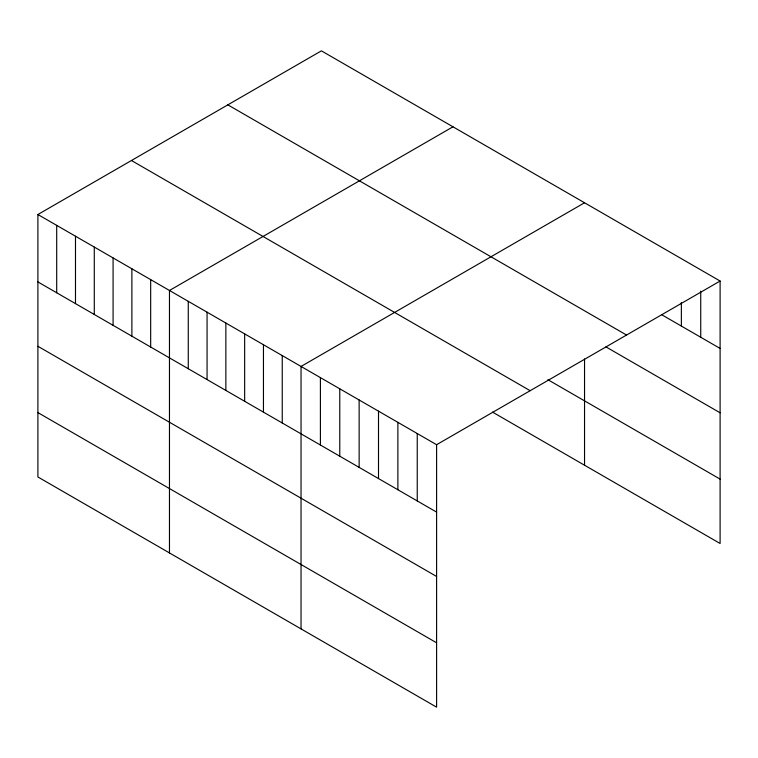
<?xml version="1.0" encoding="UTF-8"?>
<svg xmlns="http://www.w3.org/2000/svg" width="758" height="758" viewBox="0 0 758 758"><rect width="100%" height="100%" fill="white"/><g stroke="black" fill="none" stroke-linecap="round" stroke-linejoin="round"><path stroke-width="1.14" d="M37.9 214.514L436.599 444.709L436.599 707.157L37.9 476.971L37.9 214.514L321.401 50.843L720.1 281.029L720.1 543.486L492.539 412.106M452.971 126.804L169.47 290.485L169.47 552.933M584.541 202.765L301.04 366.446L301.04 628.894M436.599 444.709L720.1 281.029M661.999 314.892L720.1 348.434M227.845 104.85L626.544 335.045M605.945 346.889L720.1 412.797M547.939 379.72L720.1 479.113M131.456 160.507L530.155 390.692M37.9 281.919L436.599 512.105M37.9 346.283L436.599 576.468M37.9 412.598L436.599 642.793M700.733 291.138L700.733 337.253M681.366 302.423L681.366 326.073M584.541 358.97L584.541 465.223M417.241 433.529L417.241 500.924M397.874 422.348L397.874 489.744M378.507 411.168L378.507 478.563M359.14 399.987L359.14 467.383M339.774 388.807L339.774 456.202M320.407 377.626L320.407 445.022M282.251 355.587L282.251 422.992M263.452 344.738L263.452 412.134M244.654 333.89L244.654 401.285M225.856 323.031L225.856 390.436M207.067 312.182L207.067 379.578M188.268 301.333L188.268 368.729M150.671 279.626L150.671 347.031M131.883 268.777L131.883 336.173M113.084 257.928L113.084 325.324M94.286 247.07L94.286 314.475M75.487 236.221L75.487 303.617M56.698 225.372L56.698 292.768"/></g></svg>
